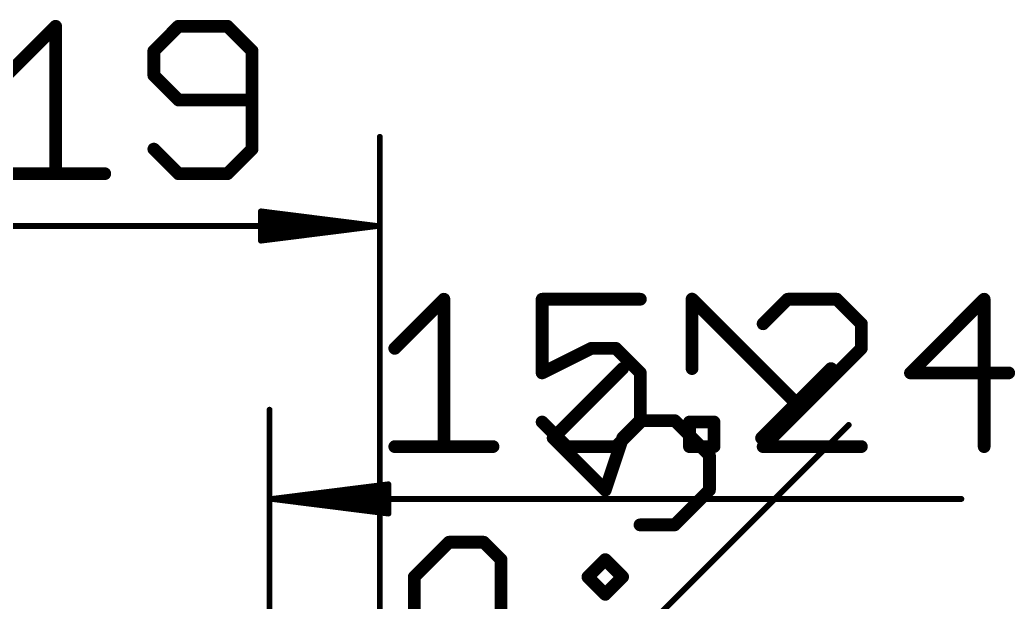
# Model space of a CAD drawing. Extents: x -8.1 to 34.1, y -5.3 to 30.7.
# Drawn here: x 12.32 to 34.09, y 17.94 to 30.67 of the extents above; entities that cross this region are included whole.
import ezdxf

# ---------------------------------------------------------------- set-up
doc = ezdxf.new("R2010")
doc.units = 0
doc.layers.add('47', color=253, linetype='CONTINUOUS')

msp = doc.modelspace()

# ---------------------------------------------------------------- linework, layer by layer
at = {"layer": '47'}
for points, const_width in [([(12.0271, 29.4556), (13.1016, 30.5301)], 0.2794), ([(13.1016, 30.5301), (13.1016, 27.3067)], 0.2794), ([(15.7871, 30.5301), (15.2499, 29.9928)], 0.2794), ([(16.8615, 30.5301), (15.7871, 30.5301)], 0.2794), ([(17.3988, 29.9928), (16.8615, 30.5301)], 0.2794), ([(15.2499, 29.9928), (15.2499, 29.4556)], 0.2794), ([(17.3988, 27.8439), (17.3988, 29.9928)], 0.2794), ([(15.2499, 29.4556), (15.7871, 28.9184)], 0.2794), ([(15.7871, 28.9184), (17.3988, 28.9184)], 0.2794), ([(20.193, 8.255), (20.193, 28.112)], 0.13), ([(15.2499, 27.8439), (15.7871, 27.3067)], 0.2794), ([(16.8615, 27.3067), (17.3988, 27.8439)], 0.2794), ([(12.0271, 27.3067), (14.176, 27.3067)], 0.2794), ([(15.7871, 27.3067), (16.8615, 27.3067)], 0.2794), ([(20.128, 26.162), (17.593, 26.4812)], 0.13), ([(17.593, 26.4812), (17.593, 25.8428)], 0.13), ([(20.128, 26.162), (17.593, 26.422)], 0.13), ([(20.128, 26.162), (17.593, 26.292)], 0.13), ([(0.065, 26.162), (20.128, 26.162)], 0.13), ([(17.593, 25.8428), (20.128, 26.162)], 0.13), ([(17.593, 26.032), (20.128, 26.162)], 0.13), ([(17.593, 25.902), (20.128, 26.162)], 0.13), ([(20.5197, 23.4866), (21.5942, 24.5611)], 0.2794), ([(21.5942, 24.5611), (21.5942, 21.3377)], 0.2794), ([(25.8914, 24.5611), (23.7425, 24.5611)], 0.2794), ([(23.7425, 24.5611), (23.7425, 22.9494)], 0.2794), ([(27.0224, 23.0443), (27.0224, 24.5638)], 0.2794), ([(27.0224, 24.5638), (29.3017, 22.2845)], 0.2794), ([(29.1138, 24.5611), (28.5766, 24.0238)], 0.2794), ([(30.1883, 24.5611), (29.1138, 24.5611)], 0.2794), ([(30.7255, 24.0238), (30.1883, 24.5611)], 0.2794), ([(33.411, 24.5611), (31.7993, 22.9494)], 0.2794), ([(33.411, 21.3377), (33.411, 24.5611)], 0.2794), ([(30.7255, 23.4866), (30.7255, 24.0238)], 0.2794), ([(23.7425, 22.9494), (24.8169, 23.4866)], 0.2794), ([(24.8169, 23.4866), (25.3541, 23.4866)], 0.2794), ([(25.3541, 23.4866), (25.8914, 22.9494)], 0.2794), ([(28.5766, 21.3377), (30.7255, 23.4866)], 0.2794), ([(25.5033, 23.0447), (23.9838, 21.5252)], 0.2794), ([(25.8914, 22.9494), (25.8914, 21.8749)], 0.2794), ([(28.5419, 21.5248), (30.0614, 23.0443)], 0.2794), ([(31.7993, 22.9494), (33.9482, 22.9494)], 0.2794), ([(17.78, 15.24), (17.78, 22.143)], 0.13), ([(24.2797, 21.3377), (23.7425, 21.8749)], 0.2794), ([(25.8914, 21.8749), (25.3541, 21.3377)], 0.2794), ([(25.5033, 21.5252), (25.8832, 21.9051)], 0.2794), ([(25.8832, 21.9051), (26.6429, 21.9051)], 0.2794), ([(26.6429, 21.9051), (27.4027, 21.1453)], 0.2794), ([(26.9652, 21.3377), (26.9652, 21.8749)], 0.2794), ([(26.9652, 21.8749), (27.5024, 21.8749)], 0.2794), ([(27.5024, 21.8749), (27.5024, 21.3377)], 0.2794), ([(21.763, 13.127), (30.4477, 21.8117)], 0.13), ([(23.9838, 21.5252), (25.1234, 20.3855)], 0.2794), ([(25.1234, 20.3855), (25.5033, 21.5252)], 0.2794), ([(20.5197, 21.3377), (22.6686, 21.3377)], 0.2794), ([(25.3541, 21.3377), (24.2797, 21.3377)], 0.2794), ([(27.5024, 21.3377), (26.9652, 21.3377)], 0.2794), ([(30.7255, 21.3377), (28.5766, 21.3377)], 0.2794), ([(27.4027, 21.1453), (27.4027, 20.3855)], 0.2794), ([(17.845, 20.193), (20.38, 20.5122)], 0.13), ([(17.845, 20.193), (20.38, 20.453)], 0.13), ([(20.38, 20.5122), (20.38, 19.8738)], 0.13), ([(27.4027, 20.3855), (26.6429, 19.6258)], 0.2794), ([(17.845, 20.193), (20.38, 20.323)], 0.13), ([(17.845, 20.193), (32.9119, 20.193)], 0.13), ([(20.38, 19.8738), (17.845, 20.193)], 0.13), ([(20.38, 20.063), (17.845, 20.193)], 0.13), ([(20.38, 19.933), (17.845, 20.193)], 0.13), ([(26.6429, 19.6258), (25.8832, 19.6258)], 0.2794), ([(21.7052, 19.2466), (20.9455, 18.4868)], 0.2794), ([(22.465, 19.2466), (21.7052, 19.2466)], 0.2794), ([(22.8448, 18.8667), (22.465, 19.2466)], 0.2794), ([(22.8448, 15.8277), (22.8448, 18.8667)], 0.2794), ([(24.7438, 18.4864), (25.1237, 18.8663)], 0.2794), ([(25.1237, 18.8663), (25.5035, 18.4864)], 0.2794), ([(20.9455, 18.4868), (20.9455, 17.7271)], 0.2794), ([(25.1237, 18.1065), (24.7438, 18.4864)], 0.2794), ([(25.5035, 18.4864), (25.1237, 18.1065)], 0.2794)]:
    msp.add_lwpolyline(points, dxfattribs=dict(at, const_width=const_width))
for points, const_width in [([(13.1714, 30.5301, 1), (13.0317, 30.5301)], 0.1397), ([(13.151, 30.4807, 1), (13.0522, 30.5794)], 0.1397), ([(15.7871, 30.5999, 1), (15.7871, 30.4602)], 0.1397), ([(15.8365, 30.4807, 1), (15.7377, 30.5794)], 0.1397), ([(16.9109, 30.5794, 1), (16.8122, 30.4807)], 0.1397), ([(16.8615, 30.4602, 1), (16.8615, 30.5999)], 0.1397), ([(15.3197, 29.9928, 1), (15.18, 29.9928)], 0.1397), ([(15.2005, 30.0422, 1), (15.2993, 29.9434)], 0.1397), ([(17.4686, 29.9928, 1), (17.3289, 29.9928)], 0.1397), ([(17.3494, 29.9434, 1), (17.4482, 30.0422)], 0.1397), ([(15.18, 29.4556, 1), (15.3197, 29.4556)], 0.1397), ([(15.2993, 29.505, 1), (15.2005, 29.4062)], 0.1397), ([(15.7871, 28.9882, 1), (15.7871, 28.8485)], 0.1397), ([(15.7377, 28.869, 1), (15.8365, 28.9678)], 0.1397), ([(17.3988, 28.8485, 1), (17.3988, 28.9882)], 0.1397), ([(20.2255, 28.112, 1), (20.1605, 28.112)], 0.065), ([(15.2993, 27.8933, 1), (15.2005, 27.7945)], 0.1397), ([(17.3289, 27.8439, 1), (17.4686, 27.8439)], 0.1397), ([(17.4482, 27.7945, 1), (17.3494, 27.8933)], 0.1397), ([(14.176, 27.2369, 1), (14.176, 27.3766)], 0.1397), ([(15.7871, 27.3766, 1), (15.7871, 27.2369)], 0.1397), ([(16.8615, 27.2369, 1), (16.8615, 27.3766)], 0.1397), ([(13.0317, 27.3067, 1), (13.1714, 27.3067)], 0.1397), ([(15.7377, 27.2573, 1), (15.8365, 27.3561)], 0.1397), ([(16.8122, 27.3561, 1), (16.9109, 27.2573)], 0.1397), ([(17.5971, 26.5135, 1), (17.5889, 26.449)], 0.065), ([(17.6255, 26.4812, 1), (17.5605, 26.4812)], 0.065), ([(17.5963, 26.4543, 1), (17.5897, 26.3897)], 0.065), ([(17.5947, 26.3245, 1), (17.5913, 26.2595)], 0.065), ([(20.1321, 26.1298, 1), (20.1239, 26.1942)], 0.065), ([(20.1239, 26.1298, 1), (20.1321, 26.1942)], 0.065), ([(20.1313, 26.1297, 1), (20.1247, 26.1943)], 0.065), ([(20.1247, 26.1297, 1), (20.1313, 26.1943)], 0.065), ([(20.1263, 26.1295, 1), (20.1297, 26.1945)], 0.065), ([(20.1297, 26.1295, 1), (20.1263, 26.1945)], 0.065), ([(20.128, 26.1295, 1), (20.128, 26.1945)], 0.065), ([(17.5913, 26.0645, 1), (17.5947, 25.9995)], 0.065), ([(17.5897, 25.9343, 1), (17.5963, 25.8697)], 0.065), ([(17.5889, 25.875, 1), (17.5971, 25.8105)], 0.065), ([(17.5605, 25.8428, 1), (17.6255, 25.8428)], 0.065), ([(21.664, 24.5611, 1), (21.5243, 24.5611)], 0.1397), ([(21.6435, 24.5117, 1), (21.5448, 24.6104)], 0.1397), ([(23.8123, 24.5611, 1), (23.6726, 24.5611)], 0.1397), ([(23.7425, 24.6309, 1), (23.7425, 24.4912)], 0.1397), ([(25.8914, 24.4912, 1), (25.8914, 24.6309)], 0.1397), ([(27.0922, 24.5638, 1), (26.9525, 24.5638)], 0.1397), ([(27.0718, 24.6131, 1), (26.973, 24.5144)], 0.1397), ([(29.1138, 24.6309, 1), (29.1138, 24.4912)], 0.1397), ([(29.1632, 24.5117, 1), (29.0644, 24.6104)], 0.1397), ([(30.2376, 24.6104, 1), (30.1389, 24.5117)], 0.1397), ([(30.1883, 24.4912, 1), (30.1883, 24.6309)], 0.1397), ([(33.4809, 24.5611, 1), (33.3412, 24.5611)], 0.1397), ([(33.4604, 24.5117, 1), (33.3616, 24.6104)], 0.1397), ([(30.7953, 24.0238, 1), (30.6556, 24.0238)], 0.1397), ([(28.5272, 24.0732, 1), (28.626, 23.9744)], 0.1397), ([(30.6761, 23.9744, 1), (30.7749, 24.0732)], 0.1397), ([(20.4703, 23.536, 1), (20.5691, 23.4372)], 0.1397), ([(24.8169, 23.5565, 1), (24.8169, 23.4168)], 0.1397), ([(24.8481, 23.4241, 1), (24.7857, 23.5491)], 0.1397), ([(25.4035, 23.536, 1), (25.3047, 23.4372)], 0.1397), ([(25.3541, 23.4168, 1), (25.3541, 23.5565)], 0.1397), ([(30.6556, 23.4866, 1), (30.7953, 23.4866)], 0.1397), ([(30.7749, 23.4372, 1), (30.6761, 23.536)], 0.1397), ([(23.7112, 23.0119, 1), (23.7737, 22.8869)], 0.1397), ([(25.5527, 22.9953, 1), (25.4539, 23.0941)], 0.1397), ([(25.9612, 22.9494, 1), (25.8215, 22.9494)], 0.1397), ([(26.9525, 23.0443, 1), (27.0922, 23.0443)], 0.1397), ([(30.1108, 22.9949, 1), (30.012, 23.0936)], 0.1397), ([(31.7993, 23.0192, 1), (31.7993, 22.8795)], 0.1397), ([(33.9482, 22.8795, 1), (33.9482, 23.0192)], 0.1397), ([(23.6726, 22.9494, 1), (23.8123, 22.9494)], 0.1397), ([(25.842, 22.9, 1), (25.9407, 22.9988)], 0.1397), ([(31.7499, 22.9988, 1), (31.8487, 22.9)], 0.1397), ([(17.8125, 22.143, 1), (17.7475, 22.143)], 0.065), ([(29.2523, 22.2351, 1), (29.351, 22.3339)], 0.1397), ([(23.7918, 21.9243, 1), (23.6931, 21.8255)], 0.1397), ([(25.8832, 21.9749, 1), (25.8832, 21.8352)], 0.1397), ([(25.9326, 21.8557, 1), (25.8338, 21.9544)], 0.1397), ([(25.9407, 21.8255, 1), (25.842, 21.9243)], 0.1397), ([(26.6923, 21.9544, 1), (26.5936, 21.8557)], 0.1397), ([(26.6429, 21.8352, 1), (26.6429, 21.9749)], 0.1397), ([(27.0351, 21.8749, 1), (26.8954, 21.8749)], 0.1397), ([(26.9652, 21.9448, 1), (26.9652, 21.8051)], 0.1397), ([(27.5723, 21.8749, 1), (27.4326, 21.8749)], 0.1397), ([(27.5024, 21.8051, 1), (27.5024, 21.9448)], 0.1397), ([(25.8215, 21.8749, 1), (25.9612, 21.8749)], 0.1397), ([(30.4707, 21.7887, 1), (30.4247, 21.8347)], 0.065), ([(24.0332, 21.5746, 1), (23.9344, 21.4758)], 0.1397), ([(23.9344, 21.5746, 1), (24.0332, 21.4758)], 0.1397), ([(25.4539, 21.5746, 1), (25.5527, 21.4758)], 0.1397), ([(25.5696, 21.5031, 1), (25.4371, 21.5473)], 0.1397), ([(28.4925, 21.5741, 1), (28.5913, 21.4754)], 0.1397), ([(20.5197, 21.4076, 1), (20.5197, 21.2679)], 0.1397), ([(21.5243, 21.3377, 1), (21.664, 21.3377)], 0.1397), ([(22.6686, 21.2679, 1), (22.6686, 21.4076)], 0.1397), ([(24.2797, 21.4076, 1), (24.2797, 21.2679)], 0.1397), ([(24.2303, 21.2883, 1), (24.3291, 21.3871)], 0.1397), ([(25.3047, 21.3871, 1), (25.4035, 21.2883)], 0.1397), ([(25.3541, 21.2679, 1), (25.3541, 21.4076)], 0.1397), ([(26.9652, 21.4076, 1), (26.9652, 21.2679)], 0.1397), ([(26.8954, 21.3377, 1), (27.0351, 21.3377)], 0.1397), ([(27.4326, 21.3377, 1), (27.5723, 21.3377)], 0.1397), ([(27.5024, 21.2679, 1), (27.5024, 21.4076)], 0.1397), ([(28.5766, 21.4076, 1), (28.5766, 21.2679)], 0.1397), ([(28.5272, 21.3871, 1), (28.626, 21.2883)], 0.1397), ([(30.7255, 21.2679, 1), (30.7255, 21.4076)], 0.1397), ([(33.3412, 21.3377, 1), (33.4809, 21.3377)], 0.1397), ([(27.4725, 21.1453, 1), (27.3329, 21.1453)], 0.1397), ([(27.3533, 21.0959, 1), (27.4521, 21.1947)], 0.1397), ([(20.4125, 20.5122, 1), (20.3475, 20.5122)], 0.065), ([(20.3841, 20.48, 1), (20.3759, 20.5445)], 0.065), ([(20.3833, 20.4207, 1), (20.3767, 20.4853)], 0.065), ([(25.0572, 20.4076, 1), (25.1897, 20.3635)], 0.1397), ([(25.0741, 20.3362, 1), (25.1728, 20.4349)], 0.1397), ([(27.4521, 20.3362, 1), (27.3533, 20.4349)], 0.1397), ([(17.845, 20.2255, 1), (17.845, 20.1605)], 0.065), ([(17.8491, 20.2252, 1), (17.8409, 20.1608)], 0.065), ([(17.8433, 20.2255, 1), (17.8467, 20.1605)], 0.065), ([(17.8467, 20.2255, 1), (17.8433, 20.1605)], 0.065), ([(17.8483, 20.2253, 1), (17.8417, 20.1607)], 0.065), ([(17.8417, 20.2253, 1), (17.8483, 20.1607)], 0.065), ([(17.8409, 20.2252, 1), (17.8491, 20.1608)], 0.065), ([(20.3817, 20.2905, 1), (20.3783, 20.3555)], 0.065), ([(27.3328, 20.3855, 1), (27.4725, 20.3855)], 0.1397), ([(32.9119, 20.1605, 1), (32.9119, 20.2255)], 0.065), ([(20.3783, 20.0305, 1), (20.3817, 20.0955)], 0.065), ([(20.3475, 19.8738, 1), (20.4125, 19.8738)], 0.065), ([(20.3759, 19.8415, 1), (20.3841, 19.906)], 0.065), ([(20.3767, 19.9007, 1), (20.3833, 19.9653)], 0.065), ([(25.8832, 19.6956, 1), (25.8832, 19.5559)], 0.1397), ([(26.5936, 19.6752, 1), (26.6923, 19.5764)], 0.1397), ([(26.6429, 19.5559, 1), (26.6429, 19.6956)], 0.1397), ([(21.7052, 19.3164, 1), (21.7052, 19.1767)], 0.1397), ([(21.7546, 19.1972, 1), (21.6558, 19.296)], 0.1397), ([(22.5143, 19.296, 1), (22.4156, 19.1972)], 0.1397), ([(22.465, 19.1767, 1), (22.465, 19.3164)], 0.1397), ([(22.9147, 18.8667, 1), (22.775, 18.8667)], 0.1397), ([(22.7954, 18.8173, 1), (22.8942, 18.9161)], 0.1397), ([(25.1731, 18.9157, 1), (25.0743, 18.8169)], 0.1397), ([(25.1731, 18.8169, 1), (25.0743, 18.9157)], 0.1397), ([(21.0153, 18.4868, 1), (20.8756, 18.4868)], 0.1397), ([(20.8961, 18.5362, 1), (20.9948, 18.4374)], 0.1397), ([(24.7932, 18.5358, 1), (24.6944, 18.437)], 0.1397), ([(24.6944, 18.5358, 1), (24.7932, 18.437)], 0.1397), ([(25.5529, 18.437, 1), (25.4541, 18.5358)], 0.1397), ([(25.4541, 18.437, 1), (25.5529, 18.5358)], 0.1397), ([(25.0743, 18.1559, 1), (25.1731, 18.0571)], 0.1397), ([(25.0743, 18.0571, 1), (25.1731, 18.1559)], 0.1397)]:
    msp.add_lwpolyline(points, format="xyb", dxfattribs=dict(at, const_width=const_width))

doc.saveas('drawing.dxf')
